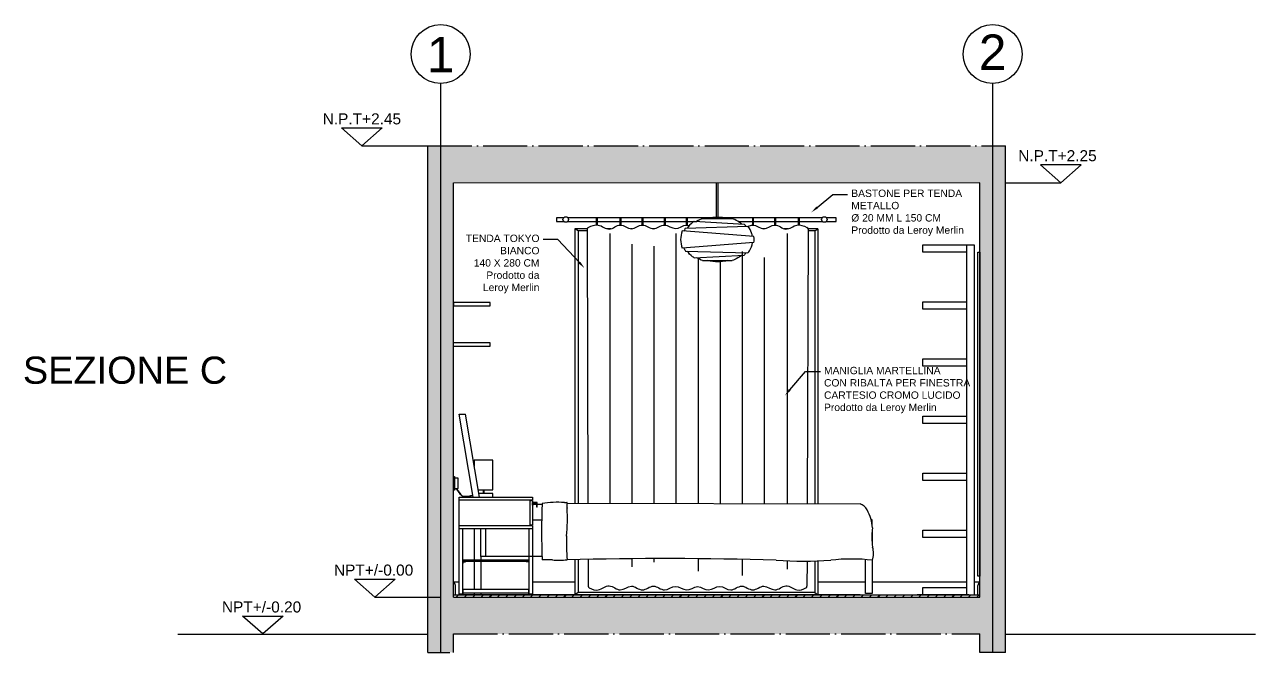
# Model space of a CAD drawing. Header units: millimetres. Extents: x 403 to 3338, y 395 to 1861.
# Drawn here: x 1570 to 2239, y 395 to 736 of the extents above; entities that cross this region are included whole.
import ezdxf
from ezdxf import colors
from ezdxf.entities.mleader import LeaderData, LeaderLine
from ezdxf.enums import TextEntityAlignment as Align
from ezdxf.math import Vec2, Vec3

# ---------------------------------------------------------------- set-up
doc = ezdxf.new("R2010")
doc.units = ezdxf.units.MM
doc.linetypes.add('ACAD_ISO04W100', pattern=[30, 24, -3, 0, -3])
doc.linetypes.add('ACAD_ISO10W100', pattern=[18, 12, -3, 0, -3])
for name, color, linetype in [('A-ANNO-SYMB', 3, 'Continuous'), ('A-ANNO-TEXT', 3, 'Continuous'), ('A-FLOR-LEVL', 254, 'Continuous'), ('A-FURN', 8, 'Continuous'), ('A-GLAZ-FULL', 4, 'Continuous'), ('A-SECT-MCUT', 7, 'Continuous'), ('ACCESSORI', 6, 'Continuous'), ('CAMPITURA', 255, 'Continuous'), ('PAVIMENTAZIONE', 1, 'Continuous')]:
    doc.layers.add(name, color=color, linetype=linetype)
doc.styles.add('ARIAL', font='arial.ttf')
doc.styles.get("Standard").update_dxf_attribs({"font": 'arial.ttf'})

msp = doc.modelspace()

# ---------------------------------------------------------------- hatches: boundary and pattern name
at = {"layer": 'CAMPITURA'}
h = msp.add_hatch(color=9, dxfattribs=at)
h.dxf.hatch_style = 1
h.paths.add_polyline_path([(1789.45, 670.18), (1789.45, 395.18), (1803.45, 395.18), (1803.45, 405.18), (2089.44, 405.18), (2089.44, 395.18), (2103.44, 395.18), (2103.44, 670.18)])
h.paths.add_polyline_path([(2089.45, 650.21), (2089.45, 425.18), (1803.45, 425.18), (1803.45, 650.18)], flags=16)
h.paths.add_polyline_path([(2058.45, 616.48), (2086.45, 616.48), (2086.45, 426.48), (2058.45, 426.48), (2058.45, 430.48), (2082.45, 430.48), (2082.45, 457.48), (2058.45, 457.48), (2058.45, 461.48), (2082.45, 461.48), (2082.45, 488.47), (2058.45, 488.48), (2058.45, 492.48), (2082.45, 492.48), (2082.45, 519.48), (2058.45, 519.48), (2058.45, 523.48), (2082.45, 523.48), (2082.45, 550.48), (2058.45, 550.48), (2058.45, 554.48), (2082.45, 554.48), (2082.45, 581.48), (2058.45, 581.48), (2058.45, 585.48), (2082.45, 585.48), (2082.45, 612.48), (2058.45, 612.48)], flags=0)
h.paths.add_polyline_path([(1844.45, 462.48), (1844.45, 427.48), (1808.45, 427.48), (1808.45, 429.48), (1808.45, 462.48)], flags=0)
h.paths.add_polyline_path([(1808.45, 444.48), (1809.95, 444.48), (1809.95, 444.38), (1808.55, 444.38), (1808.55, 443.48), (1808.45, 443.48)], flags=0)
h = msp.add_hatch(dxfattribs=at)
h.set_pattern_fill('ANSI31', color=9)
h.set_pattern_definition([(45, (-775.5048, 2e-10), (-2.245064, 2.245064), [])])
h.paths.add_polyline_path([(2089.45, 426.48), (1803.45, 426.48), (1803.45, 425.18), (2089.45, 425.18)])

# ---------------------------------------------------------------- linework, layer by layer
at = {"layer": 'A-ANNO-SYMB', "ltscale": 0.04}
for p, q in [((1796.45, 703.98), (1796.45, 395.18)), ((2096.44, 703.98), (2096.44, 395.18))]:
    msp.add_line(p, q, dxfattribs=at)
at = {"layer": 'A-ANNO-SYMB'}
for p, q in [((1753.65, 670.18), (1789.45, 670.18)), ((1760.65, 425.18), (1796.45, 425.18))]:
    msp.add_line(p, q, dxfattribs=at)
at = {"layer": 'A-ANNO-SYMB', "ltscale": 0.8}
msp.add_line((2103.44, 650.18), (2133.44, 650.18), dxfattribs=at)
at = {"layer": 'A-ANNO-SYMB'}
for points in [[(1753.65, 670.18), (1742.61, 679.91), (1764.69, 679.91)], [(2133.44, 650.18), (2144.48, 659.91), (2122.4, 659.91)], [(1760.65, 425.18), (1749.61, 434.91), (1771.69, 434.91)], [(1699.76, 405.18), (1688.72, 414.91), (1710.8, 414.91)]]:
    msp.add_lwpolyline(points, close=True, dxfattribs=at)
for centre in [(1796.45, 719.98), (2096.44, 719.98)]:
    msp.add_circle(centre, 16, dxfattribs=at)
at = {"layer": 'A-FLOR-LEVL'}
for p, q in [((1653.66, 405.14), (1789.45, 405.14)), ((2103.44, 405.14), (2239.22, 405.14))]:
    msp.add_line(p, q, dxfattribs=at)
at = {"layer": 'A-FURN'}
for p, q in [((1946.45, 631.36), (1946.45, 650.19)), ((1947.25, 631.36), (1947.25, 650.19)), ((1880.97, 631.28), (1880.97, 627.28)), ((1880.97, 631.28), (1881.47, 631.28)), ((1881.47, 631.28), (1881.47, 627.28)), ((1893.87, 631.19), (1893.87, 627.19)), ((1893.87, 631.19), (1894.37, 631.19)), ((1894.37, 631.19), (1894.37, 627.19)), ((1905.87, 631.19), (1905.87, 627.19)), ((1905.87, 631.19), (1906.37, 631.19)), ((1906.37, 631.19), (1906.37, 627.19)), ((1917.91, 631.19), (1917.91, 627.19)), ((1917.91, 631.19), (1918.41, 631.19)), ((1918.41, 631.19), (1918.41, 627.19)), ((1929.97, 631.19), (1929.97, 627.19)), ((1929.97, 631.19), (1930.47, 631.19)), ((1930.47, 631.19), (1930.47, 627.19)), ((1934.25, 629.24), (1961.32, 627.71)), ((1938.82, 630.73), (1954.87, 630.73)), ((1941.75, 631.19), (1941.75, 630.79)), ((1941.75, 631.19), (1942.25, 631.19)), ((1942.25, 631.19), (1942.25, 630.9)), ((1953.8, 631.19), (1953.8, 630.73)), ((1953.8, 631.19), (1954.3, 631.19)), ((1954.3, 631.19), (1954.3, 630.73)), ((1965.85, 631.19), (1965.85, 627.19)), ((1965.85, 631.19), (1966.35, 631.19)), ((1966.35, 631.19), (1966.35, 627.19)), ((1977.85, 631.19), (1977.85, 627.19)), ((1977.85, 631.19), (1978.35, 631.19)), ((1978.35, 631.19), (1978.35, 627.19)), ((1990.76, 631.28), (1990.76, 627.28)), ((1990.76, 631.28), (1991.26, 631.28)), ((1991.26, 631.28), (1991.26, 627.28)), ((1876.1, 624.97), (1876.53, 476.1)), ((1880.97, 627.28), (1881.47, 627.28)), ((1888.36, 622.6), (1888.36, 476.08)), ((1893.87, 627.19), (1894.37, 627.19)), ((1905.87, 627.19), (1906.37, 627.19)), ((1917.91, 627.19), (1918.41, 627.19)), ((1924.36, 622.6), (1924.36, 476.01)), ((1966.74, 620.9), (1927.8, 623.95)), ((1929.51, 625.5), (1963.48, 626.5)), ((1929.97, 627.19), (1930.47, 627.19)), ((1965.85, 627.19), (1966.35, 627.19)), ((1977.85, 627.19), (1978.35, 627.19)), ((1984.71, 622.6), (1984.71, 475.9)), ((1990.76, 627.28), (1991.26, 627.28)), ((1996.1, 624.97), (1995.67, 475.88)), ((1900.36, 616.8), (1900.36, 476.06)), ((1912.36, 615.65), (1912.36, 476.04)), ((1966.74, 617.68), (1927.8, 614.62)), ((2058.45, 616.48), (2086.45, 616.48)), ((2058.45, 612.48), (2058.45, 616.48)), ((2082.45, 426.48), (2082.45, 616.48)), ((2086.45, 616.48), (2086.45, 426.48)), ((1929.51, 613.07), (1963.48, 612.07)), ((1934.25, 609.34), (1961.32, 610.87)), ((1936.36, 608.96), (1936.36, 475.99)), ((1960.36, 612.74), (1960.36, 475.95)), ((1972.36, 609.58), (1972.36, 475.92)), ((2082.45, 612.48), (2058.45, 612.48)), ((1938.82, 607.84), (1954.87, 607.84)), ((1948.36, 608.15), (1948.36, 475.97)), ((2058.45, 581.48), (2058.45, 585.48)), ((2058.45, 585.48), (2082.45, 585.48)), ((2082.45, 581.48), (2058.45, 581.48)), ((1823.45, 563.28), (1803.45, 563.28)), ((1803.45, 561.48), (1803.45, 563.28)), ((1823.45, 561.48), (1823.45, 563.28)), ((1803.45, 561.48), (1823.45, 561.48)), ((2058.45, 550.48), (2058.45, 554.48)), ((2058.45, 554.48), (2082.45, 554.48)), ((2082.45, 550.48), (2058.45, 550.48)), ((1806.45, 524.48), (1809.95, 524.48)), ((1814.12, 479.48), (1806.45, 524.48)), ((1817.62, 479.48), (1809.95, 524.48)), ((2058.45, 519.48), (2058.45, 523.48)), ((2058.45, 523.48), (2082.45, 523.48)), ((2082.45, 519.48), (2058.45, 519.48)), ((2058.45, 488.48), (2058.45, 492.48)), ((2058.45, 492.48), (2082.45, 492.48)), ((2082.45, 488.47), (2058.45, 488.48)), ((1819.52, 483.48), (1819.52, 481.48)), ((1820.02, 483.48), (1820.02, 481.48)), ((1806.45, 479.48), (1846.45, 479.48)), ((1806.45, 426.48), (1806.45, 479.48)), ((1806.45, 477.98), (1846.45, 477.98)), ((1844.95, 477.98), (1844.95, 463.98)), ((1844.95, 477.58), (1846.45, 477.58)), ((1846.45, 479.48), (1846.45, 477.98)), ((1846.45, 477.58), (1846.45, 464.38)), ((1848.95, 476.58), (1846.45, 476.58)), ((1846.45, 475.02), (1846.45, 476.58)), ((1846.65, 475.02), (1846.45, 475.02)), ((1846.65, 476.38), (1848.75, 476.38)), ((1846.65, 476.38), (1846.65, 475.02)), ((1846.65, 475.69), (1848.75, 475.69)), ((1848.75, 474.08), (1848.75, 476.38)), ((1848.95, 474.08), (1848.95, 476.58)), ((1848.95, 475.69), (1851.54, 475.69)), ((1865.16, 476.13), (2024.45, 475.83)), ((1848.95, 474.08), (1848.75, 474.08)), ((1806.45, 463.98), (1846.45, 463.98)), ((1806.45, 462.48), (1846.45, 462.48)), ((1808.45, 426.48), (1808.45, 462.48)), ((1814.85, 445.48), (1814.85, 462.48)), ((1818.35, 447.19), (1818.35, 462.48)), ((1820.85, 462.48), (1820.85, 447.19)), ((1844.45, 462.48), (1844.45, 426.48)), ((1844.95, 464.38), (1846.45, 464.38)), ((1846.45, 467.19), (1851.35, 467.19)), ((1846.45, 463.98), (1846.45, 426.48)), ((2058.45, 457.48), (2058.45, 461.48)), ((2058.45, 461.48), (2082.45, 461.48)), ((2082.45, 457.48), (2058.45, 457.48)), ((1808.45, 444.48), (1808.45, 445.48)), ((1808.45, 445.48), (1844.45, 445.48)), ((1844.45, 444.48), (1808.45, 444.48)), ((1808.45, 444.48), (1809.95, 444.48)), ((1808.45, 443.48), (1808.45, 444.48)), ((1808.55, 443.48), (1808.45, 443.48)), ((1808.55, 444.38), (1808.55, 443.48)), ((1808.55, 444.38), (1809.95, 444.38)), ((1809.02, 444.38), (1809.1, 444.48)), ((1809.37, 444.38), (1809.02, 444.38)), ((1809.07, 444.48), (1809.07, 445.03)), ((1809.32, 445.03), (1809.07, 445.03)), ((1809.32, 444.48), (1809.07, 444.48)), ((1809.15, 445.08), (1809.1, 445.03)), ((1809.1, 445.03), (1809.3, 445.03)), ((1809.1, 444.48), (1809.1, 445.03)), ((1809.3, 444.48), (1809.1, 444.48)), ((1809.15, 445.08), (1809.25, 445.08)), ((1809.25, 445.08), (1809.3, 445.03)), ((1809.3, 444.48), (1809.3, 445.03)), ((1809.37, 444.38), (1809.3, 444.48)), ((1809.32, 444.48), (1809.32, 445.03)), ((1809.95, 444.38), (1809.95, 444.48)), ((1814.85, 429.48), (1814.85, 444.48)), ((1820.35, 447.19), (1818.35, 447.19)), ((1818.35, 447.19), (1818.35, 445.48)), ((1818.35, 444.48), (1818.35, 429.48)), ((1820.85, 447.19), (1820.35, 447.19)), ((1851.5, 447.19), (1820.85, 447.19)), ((1844.45, 444.48), (1842.95, 444.48)), ((1842.95, 444.38), (1842.95, 444.48)), ((1844.35, 444.38), (1842.95, 444.38)), ((1843.52, 444.38), (1843.6, 444.48)), ((1843.87, 444.38), (1843.52, 444.38)), ((1843.57, 444.48), (1843.57, 445.03)), ((1843.82, 445.03), (1843.57, 445.03)), ((1843.82, 444.48), (1843.57, 444.48)), ((1843.65, 445.08), (1843.6, 445.03)), ((1843.6, 445.03), (1843.8, 445.03)), ((1843.6, 444.48), (1843.6, 445.03)), ((1843.8, 444.48), (1843.6, 444.48)), ((1843.65, 445.08), (1843.75, 445.08)), ((1843.75, 445.08), (1843.8, 445.03)), ((1843.8, 444.48), (1843.8, 445.03)), ((1843.87, 444.38), (1843.8, 444.48)), ((1843.82, 444.48), (1843.82, 445.03)), ((1844.35, 444.38), (1844.35, 443.48)), ((1844.35, 443.48), (1844.45, 443.48)), ((1844.45, 445.48), (1844.45, 444.48)), ((1876.62, 445.67), (1876.66, 431.03)), ((1900.36, 446.03), (1900.36, 441.56)), ((1912.36, 446.1), (1912.36, 444.09)), ((1936.36, 446.03), (1936.36, 439.25)), ((1960.36, 445.66), (1960.36, 436.93)), ((1984.71, 444.89), (1984.71, 440.3)), ((1995.58, 444.72), (1995.54, 431.03)), ((1808.45, 429.48), (1844.45, 429.48)), ((1808.45, 429.48), (1808.45, 426.98)), ((1844.45, 426.98), (1844.45, 429.48)), ((2058.45, 426.48), (2058.45, 430.48)), ((2058.45, 430.48), (2082.45, 430.48)), ((1806.45, 426.98), (1808.45, 426.98)), ((1806.45, 426.48), (1806.45, 426.48)), ((1806.45, 426.48), (1808.45, 426.48)), ((1808.45, 427.48), (1844.45, 427.48)), ((1814.85, 426.48), (1814.85, 427.48)), ((1818.35, 427.48), (1818.35, 426.48)), ((1844.45, 426.98), (1846.45, 426.98)), ((1844.45, 426.48), (1846.45, 426.48)), ((2083.45, 426.48), (2055.45, 426.48))]:
    msp.add_line(p, q, dxfattribs=at)
for points in [[(1863.33, 631.18), (1859.45, 631.18), (1859.45, 629.18), (1863.33, 629.18)], [(1880.97, 631.18), (1865.56, 631.18)], [(1865.56, 629.18), (1880.97, 629.18)], [(1893.87, 631.18), (1881.47, 631.18)], [(1881.47, 629.18), (1893.87, 629.18)], [(1905.87, 631.18), (1894.37, 631.18)], [(1894.37, 629.18), (1905.87, 629.18)], [(1917.91, 631.18), (1906.37, 631.18)], [(1906.37, 629.18), (1917.91, 629.18)], [(1929.97, 631.18), (1918.41, 631.18)], [(1918.41, 629.18), (1929.97, 629.18)], [(1941.75, 631.18), (1930.47, 631.18)], [(1930.47, 629.18), (1935.61, 629.18)], [(1943.9, 631.18), (1942.25, 631.18)], [(1953.8, 631.18), (1949.79, 631.18)], [(1965.85, 631.18), (1954.3, 631.18)], [(1958.08, 629.18), (1965.85, 629.18)], [(1977.85, 631.18), (1966.35, 631.18)], [(1966.35, 629.18), (1977.85, 629.18)], [(1990.76, 631.18), (1978.35, 631.18)], [(1978.35, 629.18), (1990.76, 629.18)], [(2003.83, 631.18), (1991.26, 631.18)], [(1991.26, 629.18), (2003.83, 629.18)], [(2006.06, 629.18), (2011.45, 629.18), (2011.45, 631.18), (2006.06, 631.18)], [(1816.94, 483.48), (1824.77, 483.48), (1824.77, 499.48), (1814.77, 499.48), (1814.77, 496.21)], [(1814.77, 479.48), (1824.77, 479.48), (1824.77, 481.48), (1817.28, 481.48)], [(2030.93, 464.82), (2030.93, 467.19), (2030.46, 467.19)], [(2030.93, 455.52), (2030.93, 460.32)], [(2030.93, 445.17), (2030.93, 427.19), (2027.43, 427.19), (2027.43, 445.43)]]:
    msp.add_lwpolyline(points, dxfattribs=at)
for points in [[(2088.45, 612.48), (2089.45, 612.48), (2089.45, 436.48), (2088.45, 436.48)], [(1803.45, 583.28), (1823.45, 583.28), (1823.45, 585.08), (1803.45, 585.08)]]:
    msp.add_lwpolyline(points, close=True, dxfattribs=at)
msp.add_lwpolyline([(1803.95, 489.79), (1803.95, 484.16), (1805.75, 484.16, 0.414214), (1805.95, 484.36), (1805.95, 489.59, 0.414214), (1805.75, 489.79)], format="xyb", close=True, dxfattribs=at)
for centre in [(1864.45, 630.18), (2004.95, 630.18)]:
    msp.add_circle(centre, 1.5, dxfattribs=at)
for centre, radius, start, end in [((1877.1, 624.97), 1, 116.00935, 180), ((1995.1, 624.97), 1, 0, 63.99065), ((2325.81, 460.74), 474.5, 178.14683, 181.85317), ((1860.02, 413.83), 62.82, 86.59411, 97.74698), ((1864.25, 479.19), 2.69, 259.4196, 288.87894), ((1872.56, 475.09), 7.6, 174.01977, 193.04806), ((1864.16, 476.41), 0.989, 328.11211, 14.099), ((2022.02, 469.32), 6.95, 26.95186, 69.56003), ((1784.89, 467.53), 80.47, 353.44806, 4.19606), ((2011.22, 462.12), 19.89, 1.92341, 31.34695), ((2082.93, 457.92), 52.05, 174.63418, 186.13357), ((2005.57, 455.24), 140.77, 178.73226, 184.00827), ((2020.09, 448.76), 11.65, 341.97336, 17.9661), ((1854.26, 412.34), 33.16, 84.82055, 94.67108), ((1860.98, 512.14), 66.88, 266.79978, 273.56694), ((1918.32, -1533.56), 1979.67, 88.24733, 91.53933), ((1993.83, 684.84), 240.12, 266.42946, 273.49587), ((2019.78, 353.38), 92.48, 82.92534, 97.02614), ((1877.66, 431.04), 1, 180.16535, 244.83419), ((1994.54, 431.04), 1, 295.16581, 359.83465)]:
    msp.add_arc(centre, radius, start, end, dxfattribs=at)
for start_param, end_param in [(5.972888, 6.593483), (9.319299, 9.530257)]:
    msp.add_ellipse((1946.85, 619.29), major_axis=(-20, 0), ratio=0.764, start_param=start_param, end_param=end_param, dxfattribs=at)
for points, knots in [([(1934.25, 629.24), (1933.95, 629.03), (1933.66, 628.81), (1932.23, 627.66), (1931.25, 626.63), (1930.49, 625.53)], [5.4544906, 5.4544906, 5.4544906, 5.4544906, 5.5211828, 5.5211828, 5.7956265, 5.7956265, 5.7956265, 5.7956265]), ([(1952.16, 630.73), (1951.06, 631), (1949.91, 631.19), (1946.79, 631.45), (1944.79, 631.36), (1942.42, 630.94), (1941.97, 630.84), (1941.53, 630.73)], [4.4038413, 4.4038413, 4.4038413, 4.4038413, 4.6036655, 4.6036655, 4.9410654, 4.9410654, 5.0210068, 5.0210068, 5.0210068, 5.0210068]), ([(1960.04, 627.78), (1959.84, 627.95), (1959.63, 628.11), (1958.47, 628.98), (1957.41, 629.61), (1955.81, 630.36), (1955.35, 630.56), (1954.87, 630.73)], [3.8847745, 3.8847745, 3.8847745, 3.8847745, 3.936498, 3.936498, 4.1641571, 4.1641571, 4.2526291, 4.2526291, 4.2526291, 4.2526291]), ([(1876.66, 625.87), (1878.49, 626.76), (1882.38, 628.43), (1888.09, 623.03), (1894.08, 629.25), (1900.1, 623.09), (1906.1, 629.23), (1912.1, 623.11), (1918.08, 629.16), (1924.1, 623.36), (1928.64, 627.6), (1931.11, 627.1), (1931.62, 626.94)], [0.576919, 0.576919, 0.576919, 0.576919, 6.208382, 12.591252, 18.974121, 25.31401, 31.653898, 37.993786, 44.333674, 50.632946, 56.932219, 58.541447, 58.541447, 58.541447, 58.541447]), ([(1929.51, 625.5), (1929.42, 625.35), (1929.33, 625.2), (1929.02, 624.67), (1928.82, 624.28), (1928.64, 623.89)], [5.8333307, 5.8333307, 5.8333307, 5.8333307, 5.867888, 5.867888, 5.9550109, 5.9550109, 5.9550109, 5.9550109]), ([(1962.48, 626.47), (1962.25, 626.75), (1962.01, 627.02), (1961.61, 627.43), (1961.47, 627.57), (1961.32, 627.71)], [3.7088388, 3.7088388, 3.7088388, 3.7088388, 3.7810274, 3.7810274, 3.8193114, 3.8193114, 3.8193114, 3.8193114]), ([(1965.92, 620.96), (1965.81, 621.64), (1965.64, 622.32), (1964.97, 624.21), (1964.33, 625.4), (1963.48, 626.5)], [3.2593593, 3.2593593, 3.2593593, 3.2593593, 3.4045682, 3.4045682, 3.6697692, 3.6697692, 3.6697692, 3.6697692]), ([(1963.56, 626.4), (1964.41, 626.82), (1967.26, 628.05), (1972.1, 623.09), (1978.12, 629.25), (1984.11, 623.03), (1989.82, 628.43), (1993.71, 626.76), (1995.54, 625.87)], [92.086479, 92.086479, 92.086479, 92.086479, 94.770269, 101.110157, 107.450045, 113.832915, 120.215785, 125.847247, 125.847247, 125.847247, 125.847247]), ([(1963.48, 612.07), (1963.76, 612.44), (1964.02, 612.81), (1965.12, 614.59), (1965.68, 616.09), (1965.92, 617.61)], [2.613408, 2.613408, 2.613408, 2.613408, 2.7007626, 2.7007626, 3.0238224, 3.0238224, 3.0238224, 3.0238224]), ([(1934.25, 609.34), (1933.95, 609.55), (1933.66, 609.76), (1932.23, 610.91), (1931.25, 611.94), (1930.49, 613.04)], [5.4544906, 5.4544906, 5.4544906, 5.4544906, 5.5211828, 5.5211828, 5.7956265, 5.7956265, 5.7956265, 5.7956265]), ([(1960.04, 610.79), (1959.84, 610.63), (1959.63, 610.46), (1958.47, 609.59), (1957.41, 608.96), (1955.81, 608.21), (1955.35, 608.02), (1954.87, 607.84)], [3.8847745, 3.8847745, 3.8847745, 3.8847745, 3.936498, 3.936498, 4.1641571, 4.1641571, 4.2526291, 4.2526291, 4.2526291, 4.2526291]), ([(1962.48, 612.1), (1962.25, 611.82), (1962.01, 611.55), (1961.61, 611.14), (1961.47, 611), (1961.32, 610.87)], [3.7088388, 3.7088388, 3.7088388, 3.7088388, 3.7810274, 3.7810274, 3.8193114, 3.8193114, 3.8193114, 3.8193114]), ([(1952.16, 607.84), (1951.06, 607.57), (1949.91, 607.38), (1946.79, 607.12), (1944.79, 607.22), (1942.42, 607.64), (1941.97, 607.73), (1941.53, 607.84)], [4.4038413, 4.4038413, 4.4038413, 4.4038413, 4.6036655, 4.6036655, 4.9410654, 4.9410654, 5.0210068, 5.0210068, 5.0210068, 5.0210068]), ([(1814, 480.18), (1811.59, 479.56), (1807.59, 478.75), (1806.45, 482.65), (1804.68, 483.96), (1804.75, 484.16)], [0.652112, 0.652112, 0.652112, 0.652112, 6.832186, 11.329068, 11.980811, 11.980811, 11.980811, 11.980811]), ([(1813.97, 480.38), (1813.88, 480.35), (1813.79, 480.33), (1813.02, 480.14), (1812.36, 479.98), (1811.12, 479.77), (1810.54, 479.71), (1809.59, 479.73), (1809.21, 479.78), (1808.55, 479.98), (1808.27, 480.12), (1807.79, 480.51), (1807.57, 480.76), (1807.15, 481.35), (1806.94, 481.69), (1806.58, 482.23), (1806.44, 482.43), (1806.01, 483), (1805.68, 483.39), (1805.18, 483.82), (1805.11, 483.88), (1804.99, 483.99), (1804.95, 484.03), (1804.93, 484.08), (1804.93, 484.08), (1804.93, 484.09), (1804.93, 484.09), (1804.95, 484.16)], [0.63958, 0.63958, 0.63958, 0.63958, 0.873267, 0.873267, 2.619802, 2.619802, 4.303691, 4.303691, 5.653752, 5.653752, 6.885545, 6.885545, 8.117339, 8.117339, 9.349132, 9.349132, 10.000977, 10.000977, 11.304667, 11.304667, 11.53995, 11.53995, 11.775233, 11.775233, 11.923331, 11.923331, 11.980811, 11.980811, 11.980811, 11.980811]), ([(1877.24, 430.13), (1878.87, 429.36), (1882.56, 428.01), (1888.09, 433.24), (1894.08, 427.03), (1900.1, 433.18), (1906.1, 427.04), (1912.1, 433.17), (1918.08, 427.11), (1924.1, 432.91), (1930.13, 427.28), (1934.02, 430.76), (1936.1, 430.94), (1938.19, 430.76), (1942.07, 427.28), (1948.11, 432.91), (1954.12, 427.11), (1960.1, 433.17), (1966.1, 427.04), (1972.1, 433.18), (1978.12, 427.03), (1984.11, 433.24), (1989.64, 428.01), (1993.33, 429.36), (1994.97, 430.13)], [1.165837, 1.165837, 1.165837, 1.165837, 6.208382, 12.591252, 18.974121, 25.31401, 31.653898, 37.993786, 44.333674, 50.632946, 56.932219, 63.212083, 63.212083, 63.212083, 69.491948, 75.79122, 82.090493, 88.430381, 94.770269, 101.110157, 107.450045, 113.832915, 120.215785, 125.258329, 125.258329, 125.258329, 125.258329])]:
    msp.add_open_spline(points, degree=3, knots=knots, dxfattribs=at)
for points in [[(1938.82, 630.73), (1937.67, 630.3), (1936.58, 629.77), (1935.59, 629.16)], [(1928.64, 614.69), (1928.89, 614.14), (1929.18, 613.6), (1929.51, 613.07)], [(1938.82, 607.84), (1937.67, 608.28), (1936.58, 608.81), (1935.59, 609.41)]]:
    msp.add_open_spline(points, degree=3, dxfattribs=at)
at = {"layer": 'A-GLAZ-FULL'}
for p, q in [((1869.45, 625.18), (1869.45, 476.12)), ((1871.11, 623.96), (1869.45, 625.18)), ((1876.12, 625.18), (1869.45, 625.18)), ((1871.11, 623.96), (1871.11, 476.11)), ((1876.1, 623.96), (1871.11, 623.96)), ((1889, 625.18), (1886.85, 625.18)), ((1900.58, 625.18), (1899.63, 625.18)), ((1912.59, 625.18), (1911.64, 625.18)), ((1972.57, 625.18), (1971.63, 625.18)), ((1985.36, 625.18), (1983.2, 625.18)), ((2001.45, 625.18), (1996.08, 625.18)), ((1999.78, 623.96), (1996.1, 623.96)), ((1999.78, 623.96), (2001.45, 625.18)), ((1999.78, 623.96), (1999.78, 475.87)), ((2001.45, 625.18), (2001.45, 475.87)), ((1869.45, 445.51), (1869.45, 426.48)), ((1871.11, 445.55), (1871.11, 427.7)), ((1999.78, 444.79), (1999.78, 427.7)), ((2001.45, 444.84), (2001.45, 426.48)), ((1871.11, 427.7), (1869.45, 426.48)), ((1996.1, 427.7), (1871.11, 427.7)), ((1999.78, 427.7), (1996.1, 427.7)), ((1999.78, 427.7), (2001.45, 426.48))]:
    msp.add_line(p, q, dxfattribs=at)
at = {"layer": 'A-SECT-MCUT', "linetype": 'ACAD_ISO04W100'}
for p, q in [((1789.45, 670.18), (2103.45, 670.18)), ((1803.45, 405.18), (2089.45, 405.18))]:
    msp.add_line(p, q, dxfattribs=at)
at = {"layer": 'A-SECT-MCUT'}
for p, q in [((1789.45, 395.18), (1789.45, 670.18)), ((2103.44, 395.18), (2103.44, 670.18)), ((1803.45, 650.18), (2089.45, 650.21)), ((1803.45, 425.18), (1803.45, 650.18)), ((2089.45, 425.18), (2089.45, 650.18)), ((1803.45, 426.48), (2089.45, 426.48)), ((1803.45, 425.18), (2089.45, 425.18)), ((2024.45, 426.48), (1806.45, 426.48)), ((1803.45, 395.18), (1803.45, 405.18)), ((2089.44, 395.18), (2089.44, 405.18)), ((2103.44, 395.18), (2089.44, 395.18))]:
    msp.add_line(p, q, dxfattribs=at)
at = {"layer": 'A-SECT-MCUT', "linetype": 'ACAD_ISO10W100'}
msp.add_line((1789.45, 395.18), (1803.45, 395.18), dxfattribs=at)
at = {"layer": 'ACCESSORI'}
msp.add_lwpolyline([(1803.45, 490.73), (1803.95, 490.73), (1803.95, 483.23), (1803.45, 483.23)], close=True, dxfattribs=at)
at = {"layer": 'PAVIMENTAZIONE'}
for p, q in [((1803.45, 433.48), (1806.45, 433.48)), ((1804.45, 426.48), (1804.45, 431.48)), ((1846.45, 433.48), (1869.45, 433.48)), ((2001.45, 433.48), (2027.43, 433.48)), ((2030.93, 433.48), (2082.45, 433.48)), ((2086.45, 433.48), (2089.45, 433.48)), ((2088.45, 426.48), (2088.45, 431.48))]:
    msp.add_line(p, q, dxfattribs=at)
for centre, start, end in [((1801.11, 431.06), 7.16624, 45.96386), ((2091.79, 431.06), 134.03614, 172.83376)]:
    msp.add_arc(centre, 3.37, start, end, dxfattribs=at)

# ---------------------------------------------------------------- texts
at = {"layer": 'A-ANNO-TEXT', "style": 'ARIAL'}
for s, height, p in [('1', 19.2, (1796.45, 710.15)), ('2', 19.2, (2096.44, 711.43)), ('N.P.T+2.45', 6, (1753.65, 681.83)), ('N.P.T+2.25', 6, (2131.67, 661.83)), ('NPT+/-0.00', 6, (1760.04, 436.83))]:
    msp.add_text(s, height=height, dxfattribs=at).set_placement(p, align=Align.CENTER)
msp.add_text('NPT+/-0.20', height=6, rotation=359.99965, dxfattribs=at).set_placement((1699.15, 416.83), align=Align.CENTER)
at = {"layer": 'A-ANNO-TEXT', "insert": (1569.45, 555.75), "char_height": 14.746, "attachment_point": 1, "style": 'ARIAL'}
msp.add_mtext_dynamic_manual_height_columns('SEZIONE C', width=257.2118, gutter_width=1.26, heights=[0], dxfattribs=at)

# ---------------------------------------------------------------- leaders
at = {"layer": 'A-ANNO-TEXT'}
ml = msp.add_multileader_mtext('Standard', dxfattribs=at)
ml.set_content('BASTONE PER TENDA\\PMETALLO\\PØ 20 MM L 150 CM\\PProdotto da Leroy Merlin', color=256)
ml.set_leader_properties()
ml.build(insert=Vec2(0, 0))
ctx = ml.context
ctx.base_point, ctx.plane_origin = Vec3(2017.62, 643.83), Vec3(1997.99, 634.16)
notes = []
notes.append((ctx, [(0, (1, 1, 0), (2009.62, 643.83), (1, 0), 8, [(0, [(1997.99, 634.16)], 0, [])])]))
ctx.mtext.insert, ctx.mtext.flow_direction = Vec3(2019.62, 646.42), 5
ml = msp.add_multileader_mtext('Standard', dxfattribs=at)
ml.set_content('TENDA TOKYO BIANCO\\P140 X 280 CM\\PProdotto da Leroy Merlin', color=256)
ml.set_leader_properties()
ml.build(insert=Vec2(0, 0))
ctx = ml.context
ctx.base_point, ctx.plane_origin = Vec3(1808.51, 619.38), Vec3(1872.98, 602.48)
ctx.text_align_type = 2
notes.append((ctx, [(0, (1, 1, 0), (1860.18, 619.38), (-1, 0), 8, [(0, [(1874.63, 603.83)], 0, [])])]))
ctx.mtext.insert, ctx.mtext.width, ctx.mtext.defined_height, ctx.mtext.alignment, ctx.mtext.flow_direction = Vec3(1850.18, 621.97), 43.2356, 45.71, 3, 5
ml = msp.add_multileader_mtext('Standard', dxfattribs=at)
ml.set_content('MANIGLIA MARTELLINA\\PCON RIBALTA PER FINESTRA\\PCARTESIO CROMO LUCIDO\\PProdotto da Leroy Merlin', color=256)
ml.set_leader_properties()
ml.build(insert=Vec2(0, 0))
ctx = ml.context
ctx.base_point, ctx.plane_origin = Vec3(2002.8, 547.61), Vec3(1983.58, 534.67)
notes.append((ctx, [(0, (1, 1, 0), (1994.8, 547.61), (1, 0), 8, [(0, [(1983.58, 534.67)], 0, [])])]))
ctx.mtext.insert, ctx.mtext.flow_direction = Vec3(2004.8, 550.19), 5
for ctx, leaders in notes:
    for number, flags, end, landing, length, lines in leaders:
        leader = LeaderData()
        leader.index, (leader.has_last_leader_line, leader.has_dogleg_vector, leader.attachment_direction) = number, flags
        leader.last_leader_point, leader.dogleg_vector, leader.dogleg_length = Vec3(end), Vec3(landing), length
        for number, points, colour, breaks in lines:
            line = LeaderLine()
            line.index, line.vertices, line.color, line.breaks = number, Vec3.list(points), colors.encode_raw_color(colour), breaks
            leader.lines.append(line)
        ctx.leaders.append(leader)

doc.saveas('drawing.dxf')
